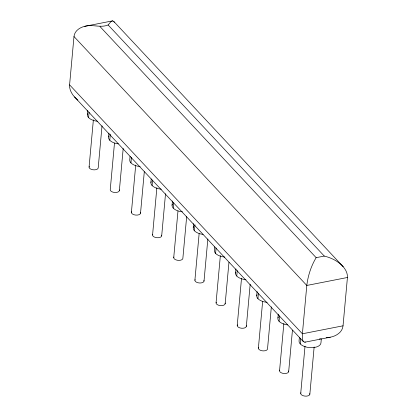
<?xml version="1.0" encoding="UTF-8"?>
<svg xmlns="http://www.w3.org/2000/svg" width="417" height="417" viewBox="0 0 417 417"><rect width="100%" height="100%" fill="white"/><g stroke="black" fill="none" stroke-linecap="round" stroke-linejoin="round"><path stroke-width="0.63" d="M69.592 84.86C69.232 89.384 71.547 93.632 74.471 96.916L303.315 341.596L304.822 342.201L330.269 337.207C336.107 336.154 342.472 332.255 343.04 325.813L347.434 277.487C347.726 273.484 345.761 269.721 343.222 266.755L113.857 21.512L112.658 20.85L84.74 26.328C79.72 27.465 74.487 31.004 73.986 36.534L69.592 84.86L302.398 333.782L302.445 339.256L303.315 341.596M87.403 114.706L87.789 110.484M88.597 117.636L89.092 112.204M89.076 167.076L93.377 119.83M102.024 125.856L98.198 167.921A4.582 2.34 5.2 0 1 92.814 169.75A4.582 2.34 5.2 0 1 89.29 166.487M108.952 133.112L108.566 137.339A10.993 5.614 5.2 0 0 118.397 143.875M109.76 140.263L110.312 134.232M114.482 143.109L110.239 189.704A4.582 2.34 5.2 0 0 115.17 192.492A4.582 2.34 5.2 0 0 119.267 189.933M119.361 190.553L123.192 148.483M130.062 156.344L129.734 159.966A10.993 5.614 5.2 0 0 140.133 166.565M130.928 162.896L131.418 157.464M131.407 212.336L135.707 165.09M140.529 213.181L144.298 171.762M150.897 182.594L151.225 178.976M152.09 185.523L152.586 180.092M152.57 234.964L156.87 187.718M161.692 235.808L165.523 193.743M172.059 205.227L172.445 200.999M173.253 208.156L173.748 202.725M173.733 257.591L177.976 210.997M186.686 216.371L182.855 258.441A4.582 2.34 5.2 0 1 177.475 260.271A4.582 2.34 5.2 0 1 173.952 257.002M193.608 223.632L193.227 227.854A10.993 5.614 5.2 0 0 203.058 234.396M194.421 230.783L194.968 224.747M194.901 280.224L199.138 233.624M204.022 281.068L207.848 239.004M214.719 246.864L214.39 250.481A10.993 5.614 5.2 0 0 224.789 257.086M215.584 253.411L216.079 247.979M216.063 302.851L220.364 255.605M225.185 303.696L228.954 262.277M235.553 273.114L235.939 268.887M236.747 276.044L237.242 270.612M237.226 325.479L241.526 278.238M246.348 326.329L250.179 284.258M256.721 295.742L257.107 291.519M257.914 298.671L258.404 293.24M258.394 348.112L262.632 301.512M271.342 306.891L267.516 348.956A4.582 2.34 5.2 0 1 262.131 350.786A4.582 2.34 5.2 0 1 258.608 347.523M278.269 314.147L277.884 318.369A10.993 5.614 5.2 0 0 287.714 324.911M279.077 321.298L279.572 315.867M279.557 370.739L283.857 323.493M288.679 371.589L292.447 330.165M299.38 337.379L299.046 341.002A10.993 5.614 5.2 0 0 309.45 347.601A10.993 5.614 5.2 0 0 320.939 343.035L321.325 338.807M300.24 343.931L300.735 338.5M300.725 393.367L305.02 346.126M309.847 394.216L314.142 346.97M343.222 266.755C338.281 261.245 331.395 257.81 324.275 256.074L316.149 257.67C311.072 266.093 307.991 275.715 306.797 285.457L302.398 333.782L343.04 325.813M84.74 26.328C92.538 24.024 100.476 28.2 108.133 24.973L111.052 21.538L112.658 20.85M304.822 342.201L305.447 342.003M347.434 277.487L306.797 285.457L73.986 36.534M319.333 339.016L320.595 338.771M328.57 337.489L330.269 337.207M326.224 337.734L328.002 337.577M77.843 100.116L74.471 96.916M108.133 24.973L324.275 256.074M100.002 26.568L316.149 257.67M113.857 21.512L114.279 22.341M309.748 393.601A4.582 2.34 5.2 0 1 305.056 396.119A4.582 2.34 5.2 0 1 300.938 392.783M140.43 212.566A4.582 2.34 5.2 0 1 135.739 215.083A4.582 2.34 5.2 0 1 131.621 211.747M108.655 136.854A10.993 5.614 5.2 0 1 109.082 135.926M97.802 121.311A10.993 5.614 5.2 0 1 87.664 113.752M277.972 317.89A10.993 5.614 5.2 0 1 278.4 316.962M288.585 370.968A4.582 2.34 5.2 0 1 283.888 373.491A4.582 2.34 5.2 0 1 279.771 370.15M267.12 302.346A10.993 5.614 5.2 0 1 256.981 294.788M161.296 189.198A10.993 5.614 5.2 0 1 151.157 181.64M161.598 235.193A4.582 2.34 5.2 0 1 156.901 237.716A4.582 2.34 5.2 0 1 152.784 234.375M245.957 279.713A10.993 5.614 5.2 0 1 235.819 272.155M246.254 325.708A4.582 2.34 5.2 0 1 241.563 328.231A4.582 2.34 5.2 0 1 237.445 324.895M182.458 211.826A10.993 5.614 5.2 0 1 172.325 204.267M225.091 303.081A4.582 2.34 5.2 0 1 220.395 305.604A4.582 2.34 5.2 0 1 216.277 302.262M203.923 280.453A4.582 2.34 5.2 0 1 199.232 282.971A4.582 2.34 5.2 0 1 195.114 279.635M193.316 227.374A10.993 5.614 5.2 0 1 193.738 226.441"/></g></svg>
